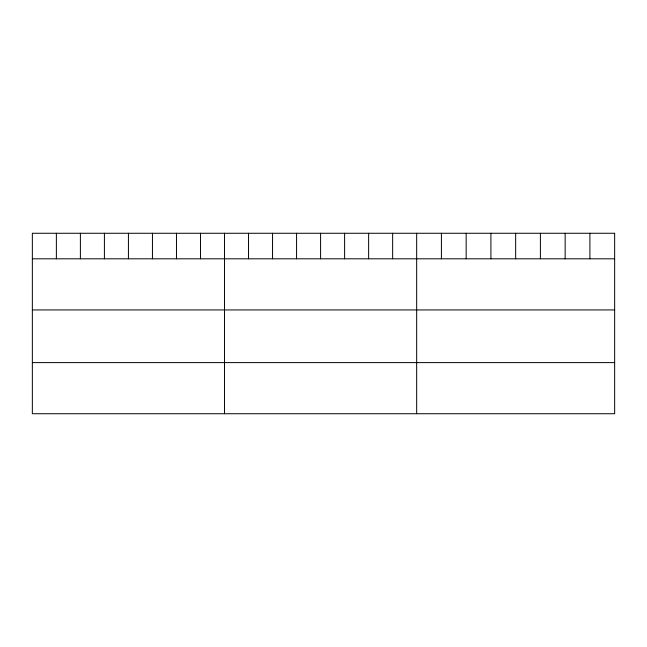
<?xml version="1.0" encoding="UTF-8"?>
<svg xmlns="http://www.w3.org/2000/svg" width="647" height="647" viewBox="0 0 647 647"><rect width="100%" height="100%" fill="white"/><g stroke="black" fill="none" stroke-linecap="round" stroke-linejoin="round"><path stroke-width="0.97" d="M32.35 258.808L614.65 258.808M32.35 309.937L614.65 309.937M32.35 362.611L614.65 362.611M589.902 233.268L589.902 258.808M565.154 233.268L565.154 258.808M540.407 233.268L540.407 258.808M515.659 233.268L515.659 258.808M490.911 233.268L490.911 258.808M466.163 233.268L466.163 258.808M441.416 233.268L441.416 258.808M416.668 233.268L416.668 413.732M392.648 233.268L392.648 258.808M368.628 233.268L368.628 258.808M344.608 233.268L344.608 258.808M320.588 233.268L320.588 258.808M296.569 233.268L296.569 258.808M272.549 233.268L272.549 258.808M248.529 233.268L248.529 258.808M224.509 233.268L224.509 413.732M200.489 233.268L200.489 258.808M176.469 233.268L176.469 258.808M152.449 233.268L152.449 258.808M128.429 233.268L128.429 258.808M104.41 233.268L104.41 258.808M80.39 233.268L80.39 258.808M56.37 233.268L56.37 258.808M614.65 233.268L32.35 233.268L32.35 413.732L614.65 413.732L614.65 233.268"/></g></svg>
